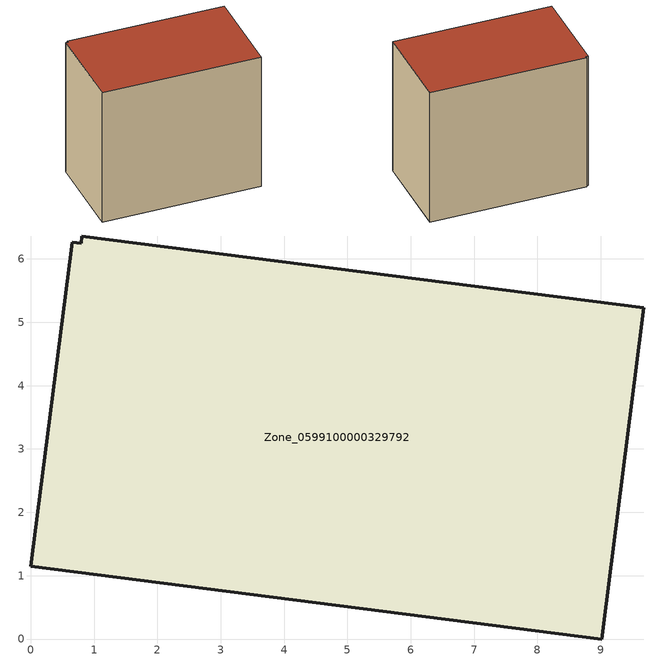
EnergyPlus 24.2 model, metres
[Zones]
Zone_0599100000329792
 floor ground (C_G): 0.81,6.36 9.68,5.23 9.01,0 0,1.15 0.66,6.26 0.79,6.25 z0
 wall outside (C_F): 9.01,0 9.68,5.23 0.81,6.36 0.79,6.25 0.66,6.26 0,1.15 9.01,0 z0:8.2
 roof outside (C_R): 9.68,5.23 0.81,6.36 0.79,6.25 0.66,6.26 0,1.15 9.01,0 z8.2
[BUILDING]
Pand.0599100000329792: North Axis=0; Terrain=City; Loads Convergence Tolerance Value=0.04; Temperature Convergence Tolerance Value=0.4; Solar Distribution=FullExterior; Maximum Number of Warmup Days=25; Minimum Number of Warmup Days=1
[Site:Location]
Rotterdam.The.Hague.AP_ZH_NLD Design_Conditions: Latitude=51.96; Longitude=4.45; Time Zone=1; Elevation=-4.5
[SITE:GROUNDTEMPERATURE:BUILDINGSURFACE]
18, 18, 18, 18, 18, 18, 18, 18, 18, 18, 18, 18
[MATERIAL] Thermal Absorptance=0.9; Solar Absorptance=0.7; Visible Absorptance=0.7
Name | Roughness | Thickness | Conductivity | Density | Specific Heat
G.TC.1975-1991 | MediumSmooth | 0.15 | 0.288461 | 540 | 1210
F.TC.1975-1991 | Rough | 0.3 | 0.230769 | 1920 | 840
R.TC.1975-1991 | MediumRough | 0.2 | 0.153846 | 1500 | 1000
[CONSTRUCTION]
C_G: G.TC.1975-1991
C_F: F.TC.1975-1991
C_R: R.TC.1975-1991
[ZONE]
Zone_0599100000329792: Type=1; Multiplier=1; Ceiling Height=Autocalculate; Volume=Autocalculate; Floor Area=autocalculate; Part of Total Floor Area=Yes
[ZONEINFILTRATION:DESIGNFLOWRATE]
Infil_Zone_0599100000329792: Zone or ZoneList or Space or SpaceList=Zone_0599100000329792; Schedule=AlwaysOn; Design Flow Rate Calculation Method=Flow/Area; Flow Rate per Floor Area=0.003; Constant Term Coefficient=1; Temperature Term Coefficient=0; Velocity Term Coefficient=0; Velocity Squared Term Coefficient=0
[HVACTEMPLATE:ZONE:IDEALLOADSAIRSYSTEM]
Zone_0599100000329792: Maximum Heating Supply Air Temperature=50; Minimum Cooling Supply Air Temperature=13; Maximum Heating Supply Air Humidity Ratio=0.0156; Minimum Cooling Supply Air Humidity Ratio=0.0077; Heating Limit=NoLimit; Cooling Limit=NoLimit; Dehumidification Control Type=ConstantSensibleHeatRatio; Cooling Sensible Heat Ratio=0.7; Dehumidification Setpoint=60; Humidification Control Type=None; Humidification Setpoint=30; Outdoor Air Method=None; Outdoor Air Flow Rate per Person=0.00944; Outdoor Air Flow Rate per Zone Floor Area=0; Outdoor Air Flow Rate per Zone=0; Demand Controlled Ventilation Type=None; Outdoor Air Economizer Type=NoEconomizer; Heat Recovery Type=None; Sensible Heat Recovery Effectiveness=0.7; Latent Heat Recovery Effectiveness=0.65
[ZONECONTROL:THERMOSTAT]
ThermostatControl_Zone_0599100000329792: Zone or ZoneList=Zone_0599100000329792; Control Type Schedule=DualSetpointControlType; Control 1=Thermostat_Zone_0599100000329792; Temperature Difference Between Cutout And Setpoint=0
[THERMOSTATSETPOINT:DUALSETPOINT]
Thermostat_Zone_0599100000329792: Heating Setpoint Temperature Schedule=HeatingSetpoint_Zone_0599100000329792; Cooling Setpoint Temperature Schedule=CoolingSetpoint_Zone_0599100000329792
[SCHEDULE:COMPACT]
HeatingSetpoint_Zone_0599100000329792: Through: 12/31, For: AllDays, Until: 24:00, 21
CoolingSetpoint_Zone_0599100000329792: Through: 12/31, For: AllDays, Until: 24:00, 24
DualSetpointControlType: Through: 12/31, For: AllDays, Until: 24:00, 4
AlwaysOn: Through: 12/31, For: AllDays, Until: 24:00, 1
